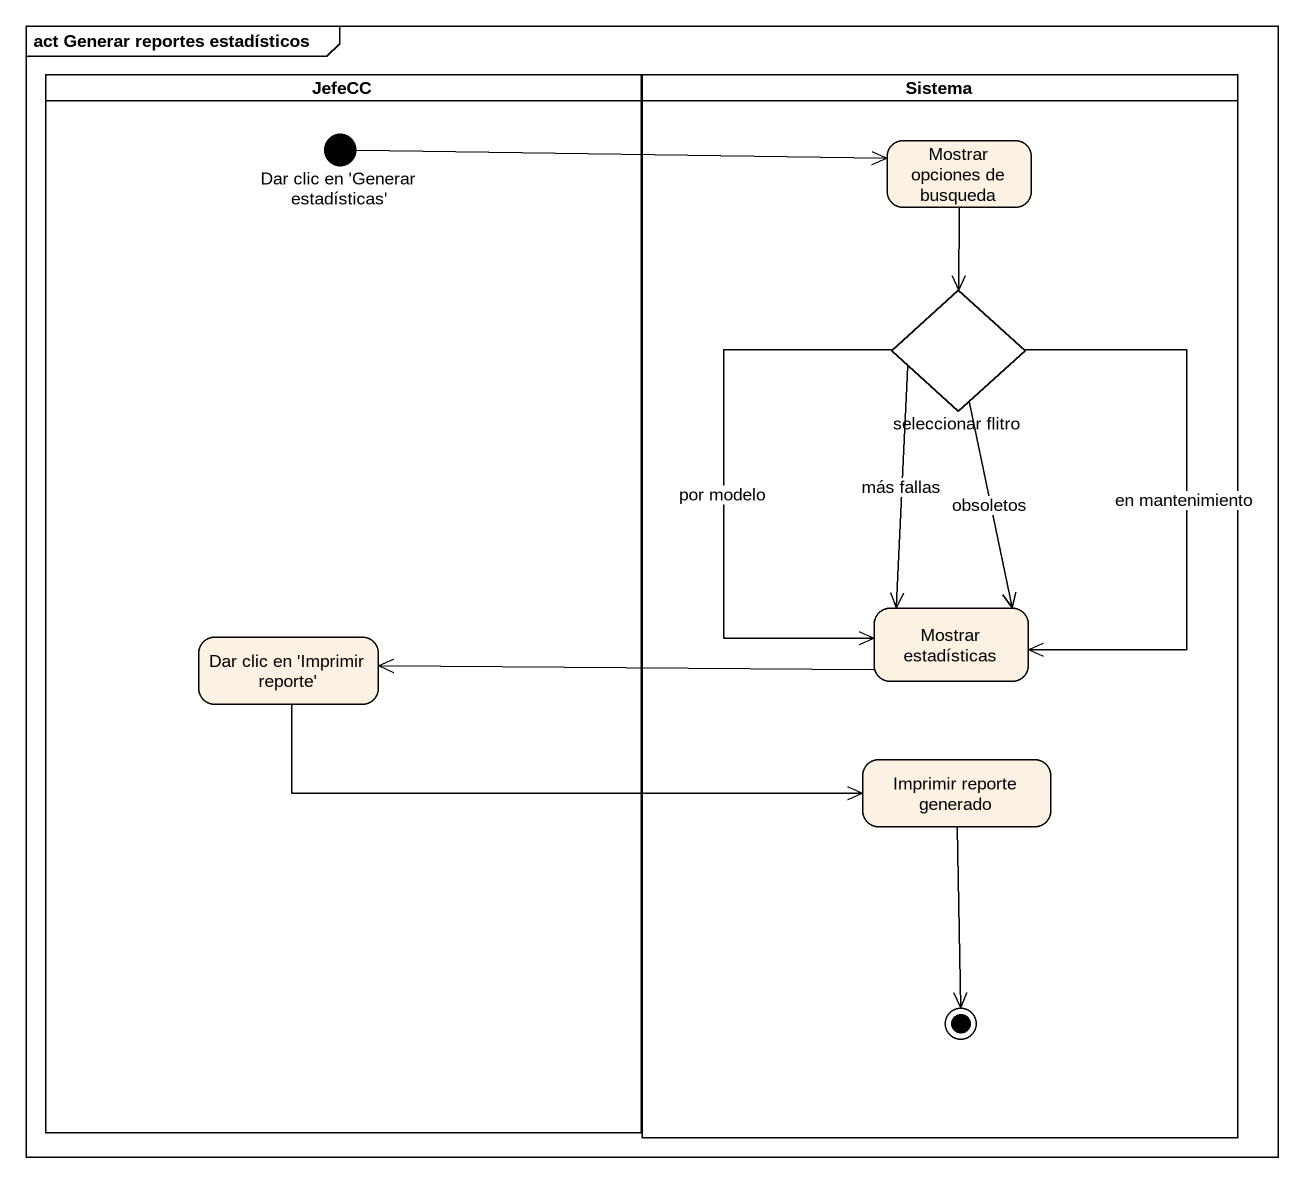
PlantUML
@startuml
mainframe act Generar reportes estadísticos
hide empty description
state JefeCC <<partition>> {
  state "Dar clic en 'Generar estadísticas'" as Dar_clic_en_Generar <<start>>
  state "Dar clic en 'Imprimir reporte'" as Dar_clic_en_Imprimir_reporte
}
state Sistema <<partition>> {
  state "Mostrar opciones de busqueda" as Mostrar_opciones_de_busqueda
  state "seleccionar flitro" as seleccionar_flitro <<choice>>
  state "Mostrar estadísticas" as Mostrar_estadísticas
  state "Imprimir reporte generado" as Imprimir_reporte_generado
  Imprimir_reporte_generado --> [*]
}
Dar_clic_en_Generar -right-> Mostrar_opciones_de_busqueda
Mostrar_opciones_de_busqueda --> seleccionar_flitro
seleccionar_flitro --> Mostrar_estadísticas : por modelo
seleccionar_flitro --> Mostrar_estadísticas : más fallas
seleccionar_flitro --> Mostrar_estadísticas : obsoletos
seleccionar_flitro --> Mostrar_estadísticas : en mantenimiento
Dar_clic_en_Imprimir_reporte -right-> Imprimir_reporte_generado
Mostrar_estadísticas -left-> Dar_clic_en_Imprimir_reporte
@enduml
